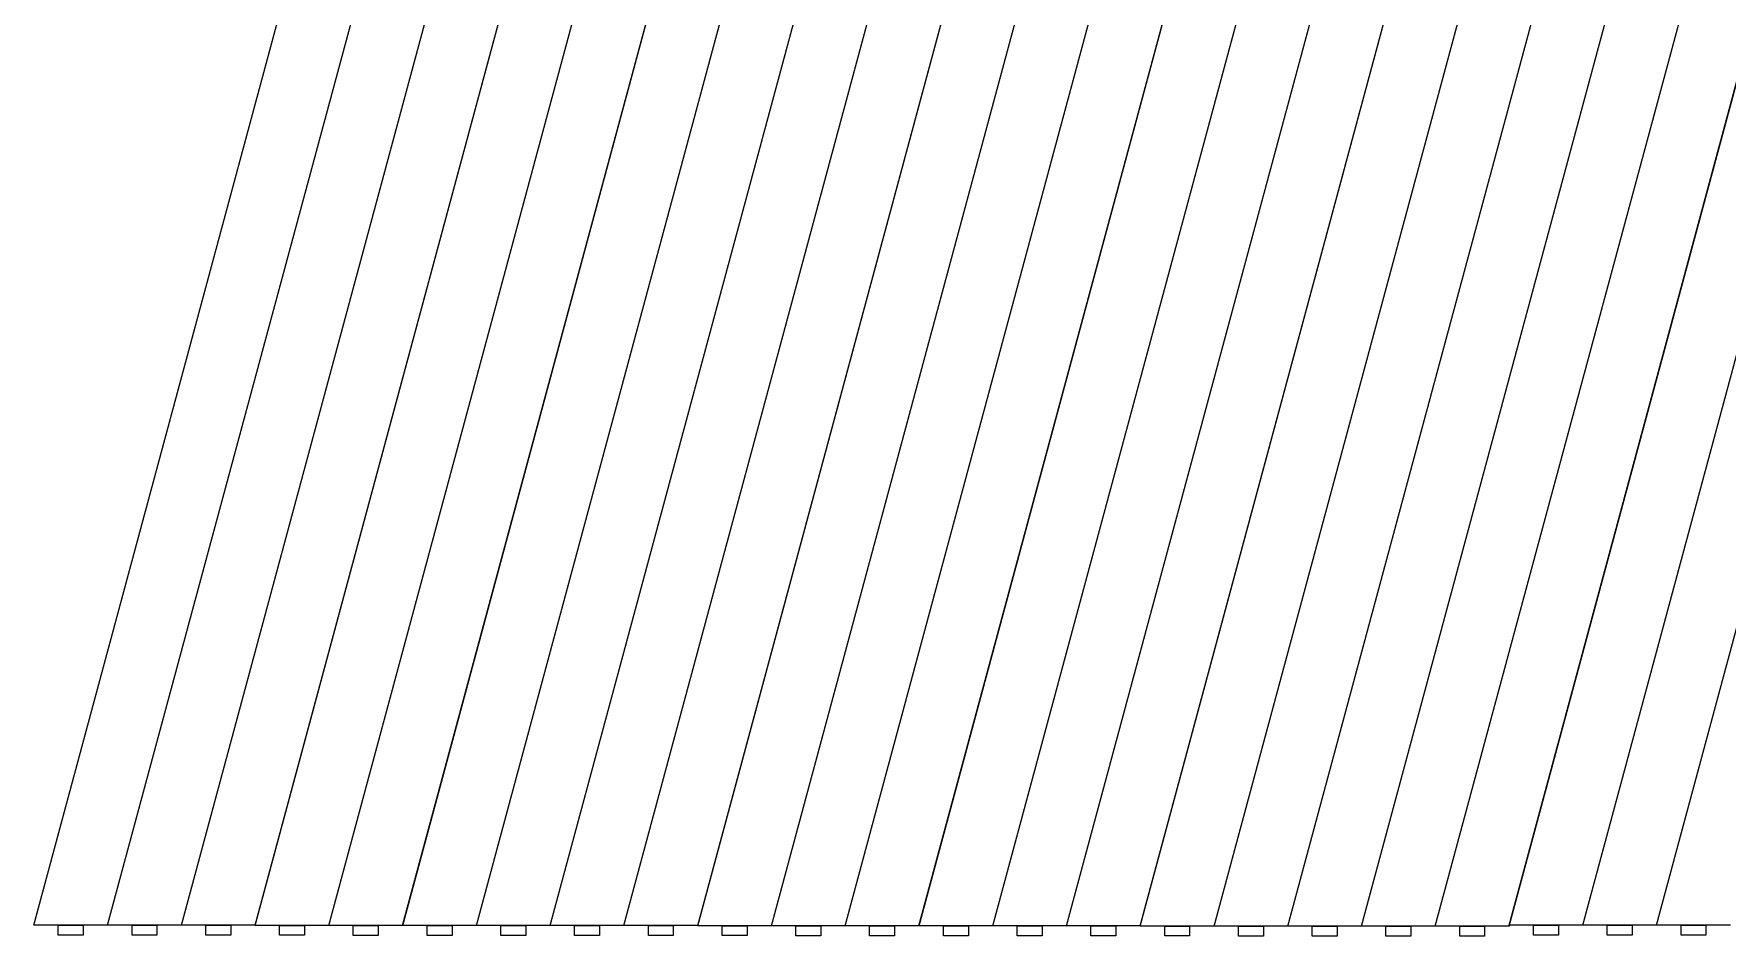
# Model space of a CAD drawing. Header units: millimetres. Extents: x 1124 to 2599, y -2339 to -506.
# Drawn here: x 1124 to 1878, y -1310 to -908 of the extents above; entities that cross this region are included whole.
import ezdxf

# ---------------------------------------------------------------- set-up
doc = ezdxf.new("R2010")
doc.units = ezdxf.units.MM
doc.header["$MEASUREMENT"] = 0
doc.layers.add('Layer 1', color=7, linetype='Continuous')

msp = doc.modelspace()

# ---------------------------------------------------------------- linework, layer by layer
at = {"layer": 'Layer 1', "color": 6, "lineweight": 9}
for points in [[(1123.7373, -1304.9308), (1123.7373, -1304.9308), (1285.0869, -706.3589), (1285.0869, -706.3589)], [(1156.5789, -1304.9575), (1156.5789, -1304.9575), (1317.9285, -706.3844), (1317.9285, -706.3844)], [(1156.5856, -1304.9308), (1156.5856, -1304.9308), (1317.9285, -706.3844), (1317.9285, -706.3844)], [(1189.4205, -1304.983), (1189.4205, -1304.983), (1350.7701, -706.411), (1350.7701, -706.411)], [(1189.4282, -1304.9575), (1189.4282, -1304.9575), (1350.7701, -706.411), (1350.7701, -706.411)], [(1222.2632, -1305.0096), (1222.2632, -1305.0096), (1383.6117, -706.4366), (1383.6117, -706.4366)], [(1222.2698, -1304.983), (1222.2698, -1304.983), (1383.6117, -706.4366), (1383.6117, -706.4366)], [(1255.1047, -1305.0352), (1255.1047, -1305.0352), (1416.4543, -706.4632), (1416.4543, -706.4632)], [(1255.1114, -1305.0096), (1255.1114, -1305.0096), (1416.4543, -706.4632), (1416.4543, -706.4632)], [(1287.9463, -1305.0618), (1287.9463, -1305.0618), (1449.2959, -706.4887), (1449.2959, -706.4887)], [(1287.953, -1305.0352), (1287.953, -1305.0352), (1449.2959, -706.4887), (1449.2959, -706.4887)], [(1320.7879, -1305.0873), (1320.7879, -1305.0873), (1482.1375, -706.5154), (1482.1375, -706.5154)], [(1320.7945, -1305.0618), (1320.7945, -1305.0618), (1482.1375, -706.5154), (1482.1375, -706.5154)], [(1353.6294, -1305.114), (1353.6294, -1305.114), (1514.9791, -706.5409), (1514.9791, -706.5409)], [(1353.6372, -1305.0873), (1353.6372, -1305.0873), (1514.9791, -706.5409), (1514.9791, -706.5409)], [(1386.4721, -1305.1395), (1386.4721, -1305.1395), (1547.8206, -706.5675), (1547.8206, -706.5675)], [(1386.4788, -1305.114), (1386.4788, -1305.114), (1547.8206, -706.5675), (1547.8206, -706.5675)], [(1419.3137, -1305.1662), (1419.3137, -1305.1662), (1580.6633, -706.5931), (1580.6633, -706.5931)], [(1419.3204, -1305.1395), (1419.3204, -1305.1395), (1580.6633, -706.5931), (1580.6633, -706.5931)], [(1452.1553, -1305.1917), (1452.1553, -1305.1917), (1613.5049, -706.6197), (1613.5049, -706.6197)], [(1452.1619, -1305.1662), (1452.1619, -1305.1662), (1613.5049, -706.6197), (1613.5049, -706.6197)], [(1484.9968, -1305.2183), (1484.9968, -1305.2183), (1646.3465, -706.6452), (1646.3465, -706.6452)], [(1485.0035, -1305.1917), (1485.0035, -1305.1917), (1646.3465, -706.6452), (1646.3465, -706.6452)], [(1517.8384, -1305.2439), (1517.8384, -1305.2439), (1679.188, -706.6719), (1679.188, -706.6719)], [(1517.8462, -1305.2183), (1517.8462, -1305.2183), (1679.188, -706.6719), (1679.188, -706.6719)], [(1550.6811, -1305.2705), (1550.6811, -1305.2705), (1712.0296, -706.6974), (1712.0296, -706.6974)], [(1550.6878, -1305.2439), (1550.6878, -1305.2439), (1712.0296, -706.6974), (1712.0296, -706.6974)], [(1583.5227, -1305.296), (1583.5227, -1305.296), (1744.8723, -706.7241), (1744.8723, -706.7241)], [(1583.5293, -1305.2705), (1583.5293, -1305.2705), (1744.8723, -706.7241), (1744.8723, -706.7241)], [(1616.3642, -1305.3227), (1616.3642, -1305.3227), (1777.7139, -706.7496), (1777.7139, -706.7496)], [(1616.3709, -1305.296), (1616.3709, -1305.296), (1777.7139, -706.7496), (1777.7139, -706.7496)], [(1649.2058, -1305.3482), (1649.2058, -1305.3482), (1810.5554, -706.7762), (1810.5554, -706.7762)], [(1649.2125, -1305.3227), (1649.2125, -1305.3227), (1810.5554, -706.7762), (1810.5554, -706.7762)], [(1682.0474, -1305.3482), (1682.0474, -1305.3482), (1843.397, -706.7762), (1843.397, -706.7762)], [(1682.0552, -1305.3482), (1682.0552, -1305.3482), (1843.397, -706.8018), (1843.397, -706.8018)], [(1714.8901, -1305.3748), (1714.8901, -1305.3748), (1876.2386, -706.8018), (1876.2386, -706.8018)], [(1714.8967, -1305.3482), (1714.8967, -1305.3482), (1876.2386, -706.8018), (1876.2386, -706.8018)], [(1747.7316, -1305.4004), (1747.7316, -1305.4004), (1909.0813, -706.8284), (1909.0813, -706.8284)], [(1747.7383, -1305.3748), (1747.7383, -1305.3748), (1909.0813, -706.8284), (1909.0813, -706.8284)], [(1780.5732, -1304.9308), (1780.5732, -1304.9308), (1941.9228, -706.3589), (1941.9228, -706.3589)], [(1780.5799, -1305.4004), (1780.5799, -1305.4004), (1941.9228, -706.8539), (1941.9228, -706.8539)], [(1813.4148, -1304.9575), (1813.4148, -1304.9575), (1974.7644, -706.3844), (1974.7644, -706.3844)], [(1813.4214, -1304.9308), (1813.4214, -1304.9308), (1974.7644, -706.3844), (1974.7644, -706.3844)], [(1846.2564, -1304.983), (1846.2564, -1304.983), (2007.606, -706.411), (2007.606, -706.411)], [(1846.2641, -1304.9575), (1846.2641, -1304.9575), (2007.606, -706.411), (2007.606, -706.411)], [(1156.5856, -1304.9308), (1156.5856, -1304.9308), (1123.7373, -1304.9308), (1123.7373, -1304.9308)], [(1189.4282, -1304.9575), (1189.4282, -1304.9575), (1156.5789, -1304.9575), (1156.5789, -1304.9575)], [(1222.2698, -1304.983), (1222.2698, -1304.983), (1189.4205, -1304.983), (1189.4205, -1304.983)], [(1255.1114, -1305.0096), (1255.1114, -1305.0096), (1222.2632, -1305.0096), (1222.2632, -1305.0096)], [(1287.953, -1305.0352), (1287.953, -1305.0352), (1255.1047, -1305.0352), (1255.1047, -1305.0352)], [(1320.7945, -1305.0618), (1320.7945, -1305.0618), (1287.9463, -1305.0618), (1287.9463, -1305.0618)], [(1353.6372, -1305.0873), (1353.6372, -1305.0873), (1320.7879, -1305.0873), (1320.7879, -1305.0873)], [(1386.4788, -1305.114), (1386.4788, -1305.114), (1353.6294, -1305.114), (1353.6294, -1305.114)], [(1419.3204, -1305.1395), (1419.3204, -1305.1395), (1386.4721, -1305.1395), (1386.4721, -1305.1395)], [(1452.1619, -1305.1662), (1452.1619, -1305.1662), (1419.3137, -1305.1662), (1419.3137, -1305.1662)], [(1485.0035, -1305.1917), (1485.0035, -1305.1917), (1452.1553, -1305.1917), (1452.1553, -1305.1917)], [(1517.8462, -1305.2183), (1517.8462, -1305.2183), (1484.9968, -1305.2183), (1484.9968, -1305.2183)], [(1550.6878, -1305.2439), (1550.6878, -1305.2439), (1517.8384, -1305.2439), (1517.8384, -1305.2439)], [(1583.5293, -1305.2705), (1583.5293, -1305.2705), (1550.6811, -1305.2705), (1550.6811, -1305.2705)], [(1616.3709, -1305.296), (1616.3709, -1305.296), (1583.5227, -1305.296), (1583.5227, -1305.296)], [(1649.2125, -1305.3227), (1649.2125, -1305.3227), (1616.3642, -1305.3227), (1616.3642, -1305.3227)], [(1682.0552, -1305.3482), (1682.0552, -1305.3482), (1649.2058, -1305.3482), (1649.2058, -1305.3482)], [(1714.8967, -1305.3482), (1714.8967, -1305.3482), (1682.0474, -1305.3482), (1682.0474, -1305.3482)], [(1747.7383, -1305.3748), (1747.7383, -1305.3748), (1714.8901, -1305.3748), (1714.8901, -1305.3748)], [(1780.5799, -1305.4004), (1780.5799, -1305.4004), (1747.7316, -1305.4004), (1747.7316, -1305.4004)], [(1813.4214, -1304.9308), (1813.4214, -1304.9308), (1780.5732, -1304.9308), (1780.5732, -1304.9308)], [(1846.2641, -1304.9575), (1846.2641, -1304.9575), (1813.4148, -1304.9575), (1813.4148, -1304.9575)], [(1879.1057, -1304.983), (1879.1057, -1304.983), (1846.2564, -1304.983), (1846.2564, -1304.983)]]:
    msp.add_open_spline(points, degree=3, dxfattribs=at)
for points in [[(1134.6098, -1309.3564), (1134.6098, -1309.3564), (1145.7131, -1309.3564), (1145.7131, -1309.3564), (1145.7131, -1309.3564), (1145.7131, -1309.3564), (1145.7131, -1304.9308), (1145.7131, -1304.9308), (1145.7131, -1304.9308), (1145.7131, -1304.9308), (1134.6098, -1304.9308), (1134.6098, -1304.9308), (1134.6098, -1304.9308), (1134.6098, -1304.9308), (1134.6098, -1309.3564), (1134.6098, -1309.3564)], [(1167.4514, -1309.3819), (1167.4514, -1309.3819), (1178.5558, -1309.3819), (1178.5558, -1309.3819), (1178.5558, -1309.3819), (1178.5558, -1309.3819), (1178.5558, -1304.9575), (1178.5558, -1304.9575), (1178.5558, -1304.9575), (1178.5558, -1304.9575), (1167.4514, -1304.9575), (1167.4514, -1304.9575), (1167.4514, -1304.9575), (1167.4514, -1304.9575), (1167.4514, -1309.3819), (1167.4514, -1309.3819)], [(1200.294, -1309.4086), (1200.294, -1309.4086), (1211.3974, -1309.4086), (1211.3974, -1309.4086), (1211.3974, -1309.4086), (1211.3974, -1309.4086), (1211.3974, -1304.983), (1211.3974, -1304.983), (1211.3974, -1304.983), (1211.3974, -1304.983), (1200.294, -1304.983), (1200.294, -1304.983), (1200.294, -1304.983), (1200.294, -1304.983), (1200.294, -1309.4086), (1200.294, -1309.4086)], [(1233.1356, -1309.4341), (1233.1356, -1309.4341), (1244.2389, -1309.4341), (1244.2389, -1309.4341), (1244.2389, -1309.4341), (1244.2389, -1309.4341), (1244.2389, -1305.0096), (1244.2389, -1305.0096), (1244.2389, -1305.0096), (1244.2389, -1305.0096), (1233.1356, -1305.0096), (1233.1356, -1305.0096), (1233.1356, -1305.0096), (1233.1356, -1305.0096), (1233.1356, -1309.4341), (1233.1356, -1309.4341)], [(1265.9772, -1309.4607), (1265.9772, -1309.4607), (1277.0805, -1309.4607), (1277.0805, -1309.4607), (1277.0805, -1309.4607), (1277.0805, -1309.4607), (1277.0805, -1305.0352), (1277.0805, -1305.0352), (1277.0805, -1305.0352), (1277.0805, -1305.0352), (1265.9772, -1305.0352), (1265.9772, -1305.0352), (1265.9772, -1305.0352), (1265.9772, -1305.0352), (1265.9772, -1309.4607), (1265.9772, -1309.4607)], [(1298.8188, -1309.4863), (1298.8188, -1309.4863), (1309.9221, -1309.4863), (1309.9221, -1309.4863), (1309.9221, -1309.4863), (1309.9221, -1309.4863), (1309.9221, -1305.0618), (1309.9221, -1305.0618), (1309.9221, -1305.0618), (1309.9221, -1305.0618), (1298.8188, -1305.0618), (1298.8188, -1305.0618), (1298.8188, -1305.0618), (1298.8188, -1305.0618), (1298.8188, -1309.4863), (1298.8188, -1309.4863)], [(1331.6603, -1309.5129), (1331.6603, -1309.5129), (1342.7648, -1309.5129), (1342.7648, -1309.5129), (1342.7648, -1309.5129), (1342.7648, -1309.5129), (1342.7648, -1305.0873), (1342.7648, -1305.0873), (1342.7648, -1305.0873), (1342.7648, -1305.0873), (1331.6603, -1305.0873), (1331.6603, -1305.0873), (1331.6603, -1305.0873), (1331.6603, -1305.0873), (1331.6603, -1309.5129), (1331.6603, -1309.5129)], [(1364.503, -1309.5384), (1364.503, -1309.5384), (1375.6063, -1309.5384), (1375.6063, -1309.5384), (1375.6063, -1309.5384), (1375.6063, -1309.5384), (1375.6063, -1305.114), (1375.6063, -1305.114), (1375.6063, -1305.114), (1375.6063, -1305.114), (1364.503, -1305.114), (1364.503, -1305.114), (1364.503, -1305.114), (1364.503, -1305.114), (1364.503, -1309.5384), (1364.503, -1309.5384)], [(1397.3446, -1309.5651), (1397.3446, -1309.5651), (1408.4479, -1309.5651), (1408.4479, -1309.5651), (1408.4479, -1309.5651), (1408.4479, -1309.5651), (1408.4479, -1305.1395), (1408.4479, -1305.1395), (1408.4479, -1305.1395), (1408.4479, -1305.1395), (1397.3446, -1305.1395), (1397.3446, -1305.1395), (1397.3446, -1305.1395), (1397.3446, -1305.1395), (1397.3446, -1309.5651), (1397.3446, -1309.5651)], [(1430.1861, -1309.5906), (1430.1861, -1309.5906), (1441.2895, -1309.5906), (1441.2895, -1309.5906), (1441.2895, -1309.5906), (1441.2895, -1309.5906), (1441.2895, -1305.1662), (1441.2895, -1305.1662), (1441.2895, -1305.1662), (1441.2895, -1305.1662), (1430.1861, -1305.1662), (1430.1861, -1305.1662), (1430.1861, -1305.1662), (1430.1861, -1305.1662), (1430.1861, -1309.5906), (1430.1861, -1309.5906)], [(1463.0277, -1309.6173), (1463.0277, -1309.6173), (1474.1311, -1309.6173), (1474.1311, -1309.6173), (1474.1311, -1309.6173), (1474.1311, -1309.6173), (1474.1311, -1305.1917), (1474.1311, -1305.1917), (1474.1311, -1305.1917), (1474.1311, -1305.1917), (1463.0277, -1305.1917), (1463.0277, -1305.1917), (1463.0277, -1305.1917), (1463.0277, -1305.1917), (1463.0277, -1309.6173), (1463.0277, -1309.6173)], [(1495.8693, -1309.6428), (1495.8693, -1309.6428), (1506.9737, -1309.6428), (1506.9737, -1309.6428), (1506.9737, -1309.6428), (1506.9737, -1309.6428), (1506.9737, -1305.2183), (1506.9737, -1305.2183), (1506.9737, -1305.2183), (1506.9737, -1305.2183), (1495.8693, -1305.2183), (1495.8693, -1305.2183), (1495.8693, -1305.2183), (1495.8693, -1305.2183), (1495.8693, -1309.6428), (1495.8693, -1309.6428)], [(1528.712, -1309.6694), (1528.712, -1309.6694), (1539.8153, -1309.6694), (1539.8153, -1309.6694), (1539.8153, -1309.6694), (1539.8153, -1309.6694), (1539.8153, -1305.2439), (1539.8153, -1305.2439), (1539.8153, -1305.2439), (1539.8153, -1305.2439), (1528.712, -1305.2439), (1528.712, -1305.2439), (1528.712, -1305.2439), (1528.712, -1305.2439), (1528.712, -1309.6694), (1528.712, -1309.6694)], [(1561.5535, -1309.695), (1561.5535, -1309.695), (1572.6569, -1309.695), (1572.6569, -1309.695), (1572.6569, -1309.695), (1572.6569, -1309.695), (1572.6569, -1305.2705), (1572.6569, -1305.2705), (1572.6569, -1305.2705), (1572.6569, -1305.2705), (1561.5535, -1305.2705), (1561.5535, -1305.2705), (1561.5535, -1305.2705), (1561.5535, -1305.2705), (1561.5535, -1309.695), (1561.5535, -1309.695)], [(1594.3951, -1309.7216), (1594.3951, -1309.7216), (1605.4985, -1309.7216), (1605.4985, -1309.7216), (1605.4985, -1309.7216), (1605.4985, -1309.7216), (1605.4985, -1305.296), (1605.4985, -1305.296), (1605.4985, -1305.296), (1605.4985, -1305.296), (1594.3951, -1305.296), (1594.3951, -1305.296), (1594.3951, -1305.296), (1594.3951, -1305.296), (1594.3951, -1309.7216), (1594.3951, -1309.7216)], [(1627.2367, -1309.7471), (1627.2367, -1309.7471), (1638.34, -1309.7471), (1638.34, -1309.7471), (1638.34, -1309.7471), (1638.34, -1309.7471), (1638.34, -1305.3227), (1638.34, -1305.3227), (1638.34, -1305.3227), (1638.34, -1305.3227), (1627.2367, -1305.3227), (1627.2367, -1305.3227), (1627.2367, -1305.3227), (1627.2367, -1305.3227), (1627.2367, -1309.7471), (1627.2367, -1309.7471)], [(1660.0783, -1309.7738), (1660.0783, -1309.7738), (1671.1827, -1309.7738), (1671.1827, -1309.7738), (1671.1827, -1309.7738), (1671.1827, -1309.7738), (1671.1827, -1305.3482), (1671.1827, -1305.3482), (1671.1827, -1305.3482), (1671.1827, -1305.3482), (1660.0783, -1305.3482), (1660.0783, -1305.3482), (1660.0783, -1305.3482), (1660.0783, -1305.3482), (1660.0783, -1309.7738), (1660.0783, -1309.7738)], [(1692.9209, -1309.7738), (1692.9209, -1309.7738), (1704.0243, -1309.7738), (1704.0243, -1309.7738), (1704.0243, -1309.7738), (1704.0243, -1309.7738), (1704.0243, -1305.3482), (1704.0243, -1305.3482), (1704.0243, -1305.3482), (1704.0243, -1305.3482), (1692.9209, -1305.3482), (1692.9209, -1305.3482), (1692.9209, -1305.3482), (1692.9209, -1305.3482), (1692.9209, -1309.7738), (1692.9209, -1309.7738)], [(1725.7625, -1309.7993), (1725.7625, -1309.7993), (1736.8658, -1309.7993), (1736.8658, -1309.7993), (1736.8658, -1309.7993), (1736.8658, -1309.7993), (1736.8658, -1305.3748), (1736.8658, -1305.3748), (1736.8658, -1305.3748), (1736.8658, -1305.3748), (1725.7625, -1305.3748), (1725.7625, -1305.3748), (1725.7625, -1305.3748), (1725.7625, -1305.3748), (1725.7625, -1309.7993), (1725.7625, -1309.7993)], [(1758.6041, -1309.8259), (1758.6041, -1309.8259), (1769.7074, -1309.8259), (1769.7074, -1309.8259), (1769.7074, -1309.8259), (1769.7074, -1309.8259), (1769.7074, -1305.4004), (1769.7074, -1305.4004), (1769.7074, -1305.4004), (1769.7074, -1305.4004), (1758.6041, -1305.4004), (1758.6041, -1305.4004), (1758.6041, -1305.4004), (1758.6041, -1305.4004), (1758.6041, -1309.8259), (1758.6041, -1309.8259)], [(1791.4457, -1309.3564), (1791.4457, -1309.3564), (1802.549, -1309.3564), (1802.549, -1309.3564), (1802.549, -1309.3564), (1802.549, -1309.3564), (1802.549, -1304.9308), (1802.549, -1304.9308), (1802.549, -1304.9308), (1802.549, -1304.9308), (1791.4457, -1304.9308), (1791.4457, -1304.9308), (1791.4457, -1304.9308), (1791.4457, -1304.9308), (1791.4457, -1309.3564), (1791.4457, -1309.3564)], [(1824.2872, -1309.3819), (1824.2872, -1309.3819), (1835.3917, -1309.3819), (1835.3917, -1309.3819), (1835.3917, -1309.3819), (1835.3917, -1309.3819), (1835.3917, -1304.9575), (1835.3917, -1304.9575), (1835.3917, -1304.9575), (1835.3917, -1304.9575), (1824.2872, -1304.9575), (1824.2872, -1304.9575), (1824.2872, -1304.9575), (1824.2872, -1304.9575), (1824.2872, -1309.3819), (1824.2872, -1309.3819)], [(1857.1299, -1309.4086), (1857.1299, -1309.4086), (1868.2332, -1309.4086), (1868.2332, -1309.4086), (1868.2332, -1309.4086), (1868.2332, -1309.4086), (1868.2332, -1304.983), (1868.2332, -1304.983), (1868.2332, -1304.983), (1868.2332, -1304.983), (1857.1299, -1304.983), (1857.1299, -1304.983), (1857.1299, -1304.983), (1857.1299, -1304.983), (1857.1299, -1309.4086), (1857.1299, -1309.4086)]]:
    msp.add_open_spline(points, degree=3, knots=[0, 0, 0, 0, 0.2, 0.2, 0.2, 0.2, 0.4, 0.4, 0.4, 0.4, 0.6, 0.6, 0.6, 0.6, 1, 1, 1, 1], dxfattribs=at)

doc.saveas('drawing.dxf')
